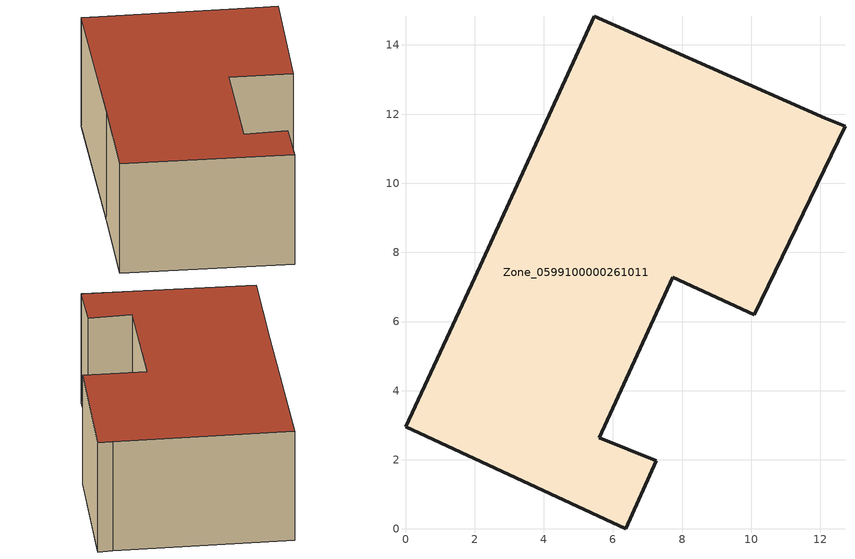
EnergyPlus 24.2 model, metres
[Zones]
Zone_0599100000261011
 floor ground (C_G): 12.71,11.65 10.09,6.19 7.74,7.28 5.6,2.64 7.26,1.97 6.37,0 0,2.95 2,7.26 5.46,14.84 12.14,11.87 z0
 wall outside (C_F): 2,7.26 0,2.95 6.37,0 7.26,1.97 5.6,2.64 7.74,7.28 10.09,6.19 12.71,11.65 12.14,11.87 5.46,14.84 2,7.26 z0:4.87
 roof outside (C_R): 12.14,11.87 5.46,14.84 2,7.26 0,2.95 6.37,0 7.26,1.97 5.6,2.64 7.74,7.28 10.09,6.19 12.71,11.65 z4.87
[BUILDING]
Pand.0599100000261011: North Axis=0; Terrain=City; Loads Convergence Tolerance Value=0.04; Temperature Convergence Tolerance Value=0.4; Solar Distribution=FullExterior; Maximum Number of Warmup Days=25; Minimum Number of Warmup Days=1
[Site:Location]
Rotterdam.The.Hague.AP_ZH_NLD Design_Conditions: Latitude=51.96; Longitude=4.45; Time Zone=1; Elevation=-4.5
[SITE:GROUNDTEMPERATURE:BUILDINGSURFACE]
18, 18, 18, 18, 18, 18, 18, 18, 18, 18, 18, 18
[MATERIAL] Thermal Absorptance=0.9; Solar Absorptance=0.7; Visible Absorptance=0.7
Name | Roughness | Thickness | Conductivity | Density | Specific Heat
G.TC.1946 | MediumSmooth | 0.15 | 1 | 540 | 1210
F.TC.1946 | Rough | 0.3 | 0.857143 | 1920 | 840
R.TC.1946 | MediumRough | 0.2 | 0.909091 | 1500 | 1000
[CONSTRUCTION]
C_G: G.TC.1946
C_F: F.TC.1946
C_R: R.TC.1946
[ZONE]
Zone_0599100000261011: Type=1; Multiplier=1; Ceiling Height=Autocalculate; Volume=Autocalculate; Floor Area=autocalculate; Part of Total Floor Area=Yes
[ZONEINFILTRATION:DESIGNFLOWRATE]
Infil_Zone_0599100000261011: Zone or ZoneList or Space or SpaceList=Zone_0599100000261011; Schedule=AlwaysOn; Design Flow Rate Calculation Method=Flow/Area; Flow Rate per Floor Area=0.003; Constant Term Coefficient=1; Temperature Term Coefficient=0; Velocity Term Coefficient=0; Velocity Squared Term Coefficient=0
[HVACTEMPLATE:ZONE:IDEALLOADSAIRSYSTEM]
Zone_0599100000261011: Maximum Heating Supply Air Temperature=50; Minimum Cooling Supply Air Temperature=13; Maximum Heating Supply Air Humidity Ratio=0.0156; Minimum Cooling Supply Air Humidity Ratio=0.0077; Heating Limit=NoLimit; Cooling Limit=NoLimit; Dehumidification Control Type=ConstantSensibleHeatRatio; Cooling Sensible Heat Ratio=0.7; Dehumidification Setpoint=60; Humidification Control Type=None; Humidification Setpoint=30; Outdoor Air Method=None; Outdoor Air Flow Rate per Person=0.00944; Outdoor Air Flow Rate per Zone Floor Area=0; Outdoor Air Flow Rate per Zone=0; Demand Controlled Ventilation Type=None; Outdoor Air Economizer Type=NoEconomizer; Heat Recovery Type=None; Sensible Heat Recovery Effectiveness=0.7; Latent Heat Recovery Effectiveness=0.65
[ZONECONTROL:THERMOSTAT]
ThermostatControl_Zone_0599100000261011: Zone or ZoneList=Zone_0599100000261011; Control Type Schedule=DualSetpointControlType; Control 1=Thermostat_Zone_0599100000261011; Temperature Difference Between Cutout And Setpoint=0
[THERMOSTATSETPOINT:DUALSETPOINT]
Thermostat_Zone_0599100000261011: Heating Setpoint Temperature Schedule=HeatingSetpoint_Zone_0599100000261011; Cooling Setpoint Temperature Schedule=CoolingSetpoint_Zone_0599100000261011
[SCHEDULE:COMPACT]
HeatingSetpoint_Zone_0599100000261011: Through: 12/31, For: AllDays, Until: 24:00, 21
CoolingSetpoint_Zone_0599100000261011: Through: 12/31, For: AllDays, Until: 24:00, 24
DualSetpointControlType: Through: 12/31, For: AllDays, Until: 24:00, 4
AlwaysOn: Through: 12/31, For: AllDays, Until: 24:00, 1
